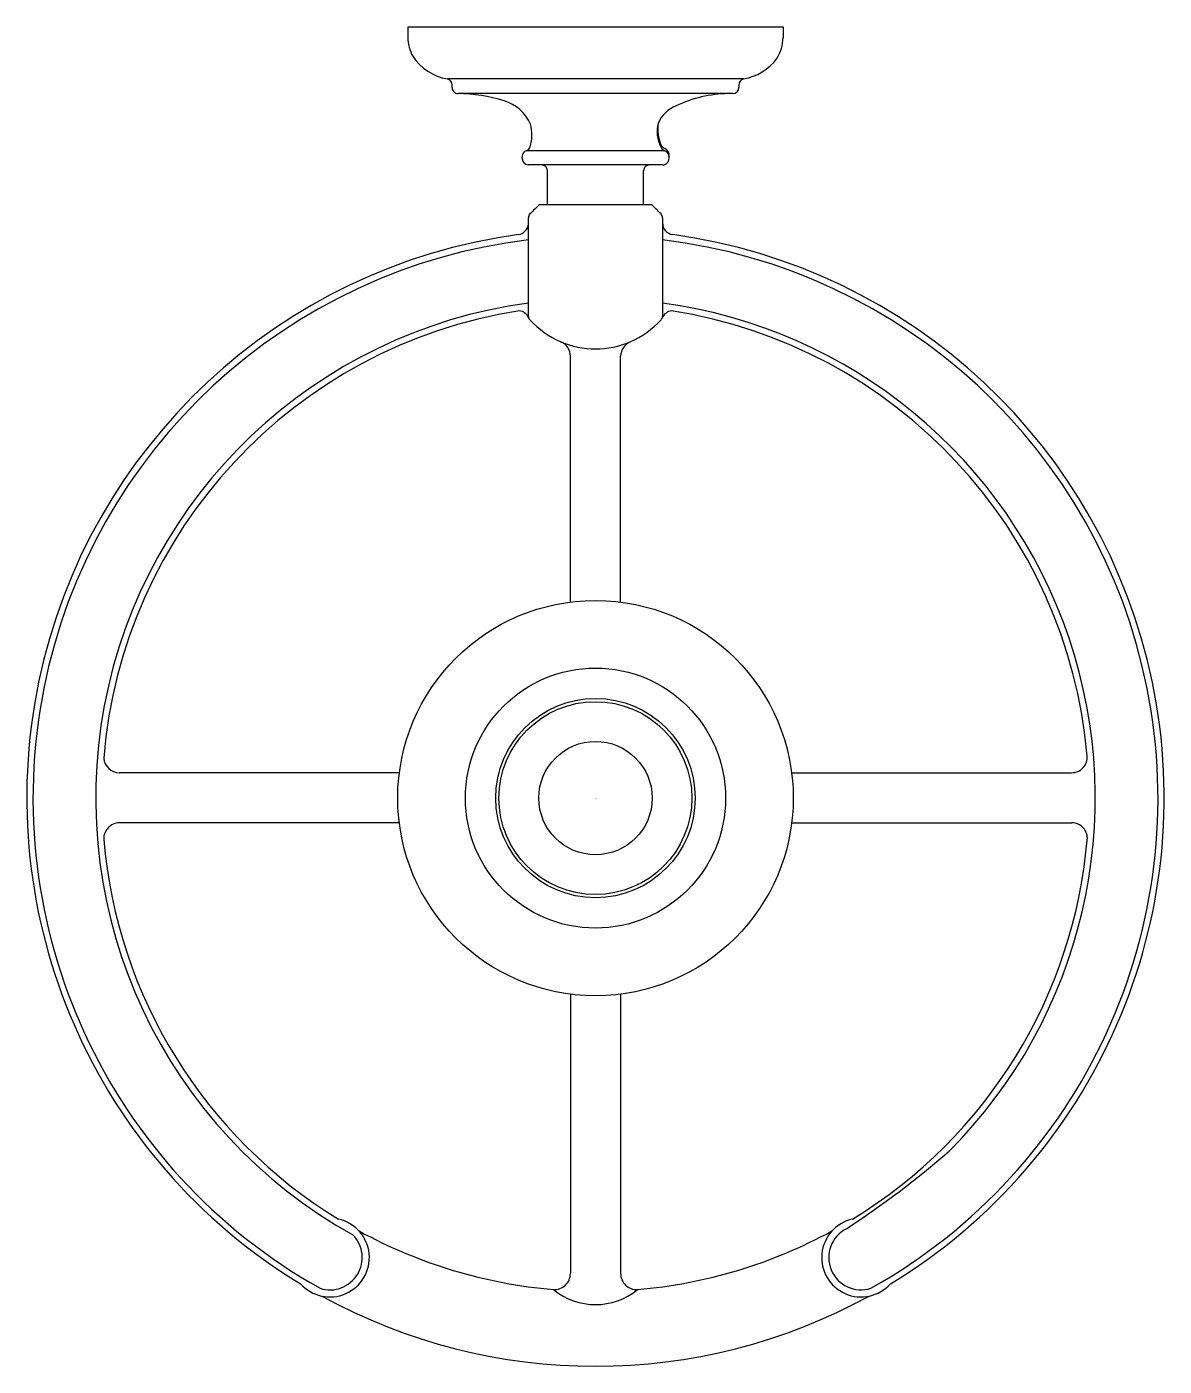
# Model space of a CAD drawing. Header units: inches. Extents: x 3780.31 to 3785.99, y -340.06 to -333.37.
import ezdxf

# ---------------------------------------------------------------- set-up
doc = ezdxf.new("R2010")
doc.units = ezdxf.units.IN
doc.header["$LTSCALE"] = 0.64311
doc.header["$MEASUREMENT"] = 0
doc.layers.get('0').update_dxf_attribs({"color": 255, "linetype": 'CONTINUOUS'})
doc.layers.get('Defpoints').update_dxf_attribs({"linetype": 'CONTINUOUS'})
doc.styles.get("Standard").update_dxf_attribs({"font": 'txt', "width": 0.8})

msp = doc.modelspace()

# ---------------------------------------------------------------- linework, layer by layer
for p, q in [((3782.2099, -333.3654), (3784.0849, -333.3654)), ((3782.2099, -333.3654), (3782.2099, -333.4175)), ((3784.0849, -333.3654), (3784.0849, -333.4195)), ((3783.8862, -333.626), (3782.4086, -333.626)), ((3782.4315, -333.6695), (3782.4315, -333.6552)), ((3783.8634, -333.6552), (3783.8634, -333.6695)), ((3783.8342, -333.6995), (3782.4607, -333.6995)), ((3783.4929, -333.9849), (3782.8017, -333.985)), ((3783.4834, -334.0556), (3782.8115, -334.0556)), ((3782.9074, -334.2538), (3782.9074, -334.0856)), ((3783.3874, -334.2538), (3783.3874, -334.0856)), ((3782.8699, -334.2538), (3783.4249, -334.2538)), ((3782.8124, -334.8112), (3782.8124, -334.3211)), ((3783.4824, -334.3211), (3783.4824, -334.8112)), ((3783.0219, -336.2407), (3783.0219, -335.0125)), ((3783.2729, -336.241), (3783.2729, -335.0125)), ((3782.1677, -337.0936), (3780.7692, -337.0936)), ((3784.1272, -337.0936), (3785.5262, -337.0936)), ((3782.1674, -337.3446), (3780.769, -337.3446)), ((3784.1276, -337.3446), (3785.5275, -337.3446)), ((3783.0219, -338.2004), (3783.022, -339.5973)), ((3783.2729, -338.2007), (3783.2729, -339.5975))]:
    msp.add_line(p, q)
for centre, radius in [((3783.1474, -337.2207), 0.988), ((3783.1474, -337.2207), 0.6498), ((3783.1474, -337.2207), 0.498), ((3783.147, -337.2207), 0.482), ((3783.1474, -337.2207), 0.2833)]:
    msp.add_circle(centre, radius)
for centre, radius, start, end in [((3782.4289, -333.4124), 0.219, 181.33644, 207.35191), ((3783.8724, -333.4134), 0.2126, 328.56842, 358.34989), ((3782.4484, -333.3738), 0.2553, 213.02045, 261.03425), ((3783.8421, -333.3644), 0.2653, 279.58464, 322.95802), ((3782.4015, -333.6552), 0.03, 359.99923, 76.25412), ((3783.8934, -333.6552), 0.03, 103.7619, 179.98417), ((3782.4607, -333.6703), 0.0292, 178.4697, 270.00001), ((3782.4592, -334.4487), 0.7492, 71.98899, 89.88537), ((3783.8227, -334.3392), 0.6398, 91.02394, 115.20214), ((3783.8334, -333.6695), 0.03, 271.52781, 0.0011), ((3782.6367, -333.9297), 0.2009, 22.6444, 74.36401), ((3783.6071, -333.9081), 0.1583, 111.02666, 157.68781), ((3782.6375, -333.9063), 0.1924, 342.24452, 16.27431), ((3783.6131, -333.8894), 0.1579, 164.81203, 208.50801), ((3783.6453, -333.8775), 0.187, 170.93071, 203.87415), ((3782.8268, -334.0208), 0.0469, 149.08555, 186.9168), ((3782.8089, -334.0101), 0.0261, 106.09767, 149.08555), ((3782.7917, -333.9565), 0.0302, 289.39806, 343.87433), ((3783.5058, -333.9425), 0.0332, 198.73093, 247.77795), ((3783.5024, -333.9574), 0.0291, 194.59919, 251.46258), ((3783.4796, -334.0064), 0.0359, 348.53512, 67.77795), ((3783.4831, -334.0137), 0.0304, 33.92881, 70.63645), ((3783.4742, -334.0195), 0.0411, 326.27366, 33.72634), ((3782.8132, -334.0224), 0.0332, 186.9168, 267.02175), ((3782.8774, -334.0856), 0.03, 0, 90), ((3783.4174, -334.0856), 0.03, 90, 180), ((3783.4834, -334.0257), 0.0299, 269.92999, 326.27366), ((3783.1479, -334.5971), 0.4417, 129.00451, 137.90199), ((3783.1475, -334.5965), 0.4409, 42.09047, 51.0031), ((3782.8424, -334.3211), 0.03, 137.90171, 180.00226), ((3783.4524, -334.3211), 0.03, 360, 42.09003), ((3782.7532, -334.3455), 0.0594, 278.641, 355.56412), ((3783.5415, -334.3458), 0.0591, 180.04522, 262.16375), ((3783.1474, -337.2191), 2.8411, 97.79473, 238.75524), ((3783.1474, -337.2207), 2.8101, 96.84661, 240.6751), ((3783.1474, -337.2207), 2.8101, 299.32498, 83.1534), ((3783.1474, -337.2191), 2.8411, 301.24469, 82.19098), ((3783.1474, -337.2207), 2.4969, 97.71002, 240.97268), ((3783.1474, -337.2207), 2.4651, 98.86362, 175.33943), ((3782.7599, -334.8436), 0.059, 24.09776, 82.48208), ((3783.5347, -334.8432), 0.0586, 97.29147, 155.69681), ((3783.1474, -337.2207), 2.4969, 315.02674, 82.28999), ((3783.1474, -337.2207), 2.4651, 4.88752, 81.13712), ((3782.8397, -334.8112), 0.0273, 179.9125, 224.21092), ((3783.1474, -334.5346), 0.441, 222.09066, 246.86764), ((3783.1475, -334.5347), 0.4408, 293.13993, 317.9206), ((3783.4551, -334.8111), 0.0273, 315.80019, 359.99771), ((3782.9431, -335.0125), 0.0788, 0.02892, 66.83153), ((3783.1474, -334.5346), 0.441, 246.86811, 293.13961), ((3783.3533, -335.0136), 0.0804, 112.7845, 179.21962), ((3785.5265, -337.0163), 0.0773, 269.54817, 5.67689), ((3780.7692, -337.0147), 0.0789, 184.15935, 270.00065), ((3780.769, -337.4227), 0.0781, 90.0003, 183.17879), ((3785.5275, -337.4219), 0.0773, 353.9072, 89.99897), ((3783.1474, -337.2207), 2.4651, 184.80122, 238.60188), ((3783.1474, -337.2207), 2.4651, 301.39545, 355.41709), ((3781.8094, -335.4125), 4.7332, 303.20218, 310.98651), ((3781.8207, -339.5171), 0.1969, 221.69978, 77.53411), ((3784.4742, -339.5171), 0.1969, 102.49094, 318.27641), ((3781.8207, -339.5171), 0.1614, 252.1274, 44.47961), ((3783.1474, -337.2207), 2.4651, 241.36215, 265.12735), ((3783.1474, -337.2207), 2.4651, 274.87313, 298.63945), ((3784.4742, -339.5171), 0.1614, 116.83402, 287.87323), ((3782.9423, -339.5973), 0.0797, 266.94157, 0.00117), ((3783.353, -339.597), 0.08, 180.37991, 272.77685), ((3783.1474, -339.4233), 0.3289, 230.45082, 309.54967), ((3783.1474, -337.2191), 2.8411, 241.24554, 298.75455)]:
    msp.add_arc(centre, radius, start, end)

# ---------------------------------------------------------------- texts
at = {"layer": 'Defpoints'}
for tag, p, s in [('TRADENAME', (3783.1467, -337.225), 'ARTIFACTS'), ('MODELNUMBER', (3783.1467, -337.2233), 'K-72576'), ('PRODUCT', (3783.1467, -337.2266), 'TOILET TISSUE CARRIAGE')]:
    msp.add_attdef(tag, p, s, height=0.001, dxfattribs=at)

doc.saveas('drawing.dxf')
